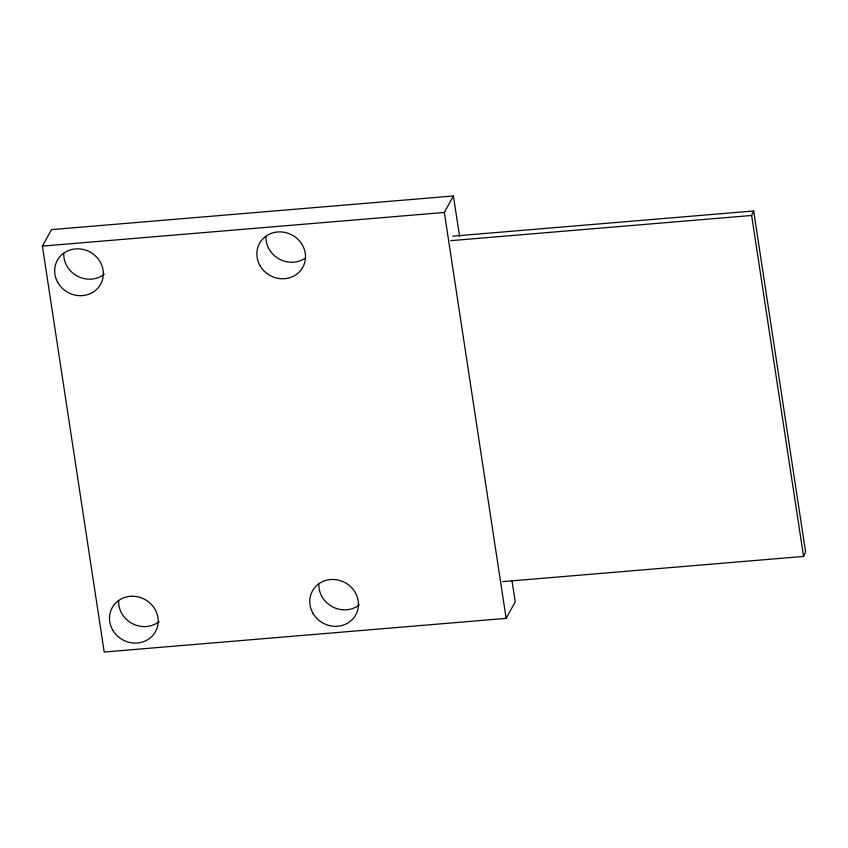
<?xml version="1.0" encoding="UTF-8"?>
<svg xmlns="http://www.w3.org/2000/svg" width="848" height="848" viewBox="0 0 848 848"><rect width="100%" height="100%" fill="white"/><g stroke="black" fill="none" stroke-linecap="round" stroke-linejoin="round"><path stroke-width="1.27" d="M502.663 581.633L803.554 556.436L751.625 215.466L753.681 210.972L452.79 236.168M803.554 556.436L805.6 551.942L753.681 210.972M512.044 580.944L515.234 601.889L506.139 618.372L104.209 652.027L42.4 246.111L51.495 229.628L453.426 195.973L459.605 236.571M506.139 618.372L444.331 212.456L453.426 195.973M42.4 246.111L444.331 212.456M450.733 240.662L751.625 215.466M359.351 604.847A24.73 23.034 28.9 0 1 332.798 606.967A24.73 23.034 28.9 0 1 318.859 584.145M304.485 258.651A24.73 23.034 28.9 0 1 278.769 258.799A24.73 23.034 28.9 0 1 265.933 236.571M104.262 274.211A24.73 23.034 28.9 0 1 77.719 276.321A24.73 23.034 28.9 0 1 63.77 253.499M159.106 621.616A24.73 23.034 28.9 0 1 132.564 623.725A24.73 23.034 28.9 0 1 118.625 600.903M312.87 613.115A24.73 23.034 28.9 0 0 355.036 616.04A24.73 23.034 28.9 0 0 334.377 579.513A24.73 23.034 28.9 0 0 312.87 613.115M57.781 282.469A24.73 23.034 28.9 0 0 99.947 285.394A24.73 23.034 28.9 0 0 79.288 248.867A24.73 23.034 28.9 0 0 57.781 282.469M112.625 629.884A24.73 23.034 28.9 0 0 154.792 632.809A24.73 23.034 28.9 0 0 134.143 596.282A24.73 23.034 28.9 0 0 112.625 629.884M259.944 265.541A24.73 23.034 28.9 0 0 302.111 268.477A24.73 23.034 28.9 0 0 281.451 231.939A24.73 23.034 28.9 0 0 259.944 265.541"/></g></svg>
